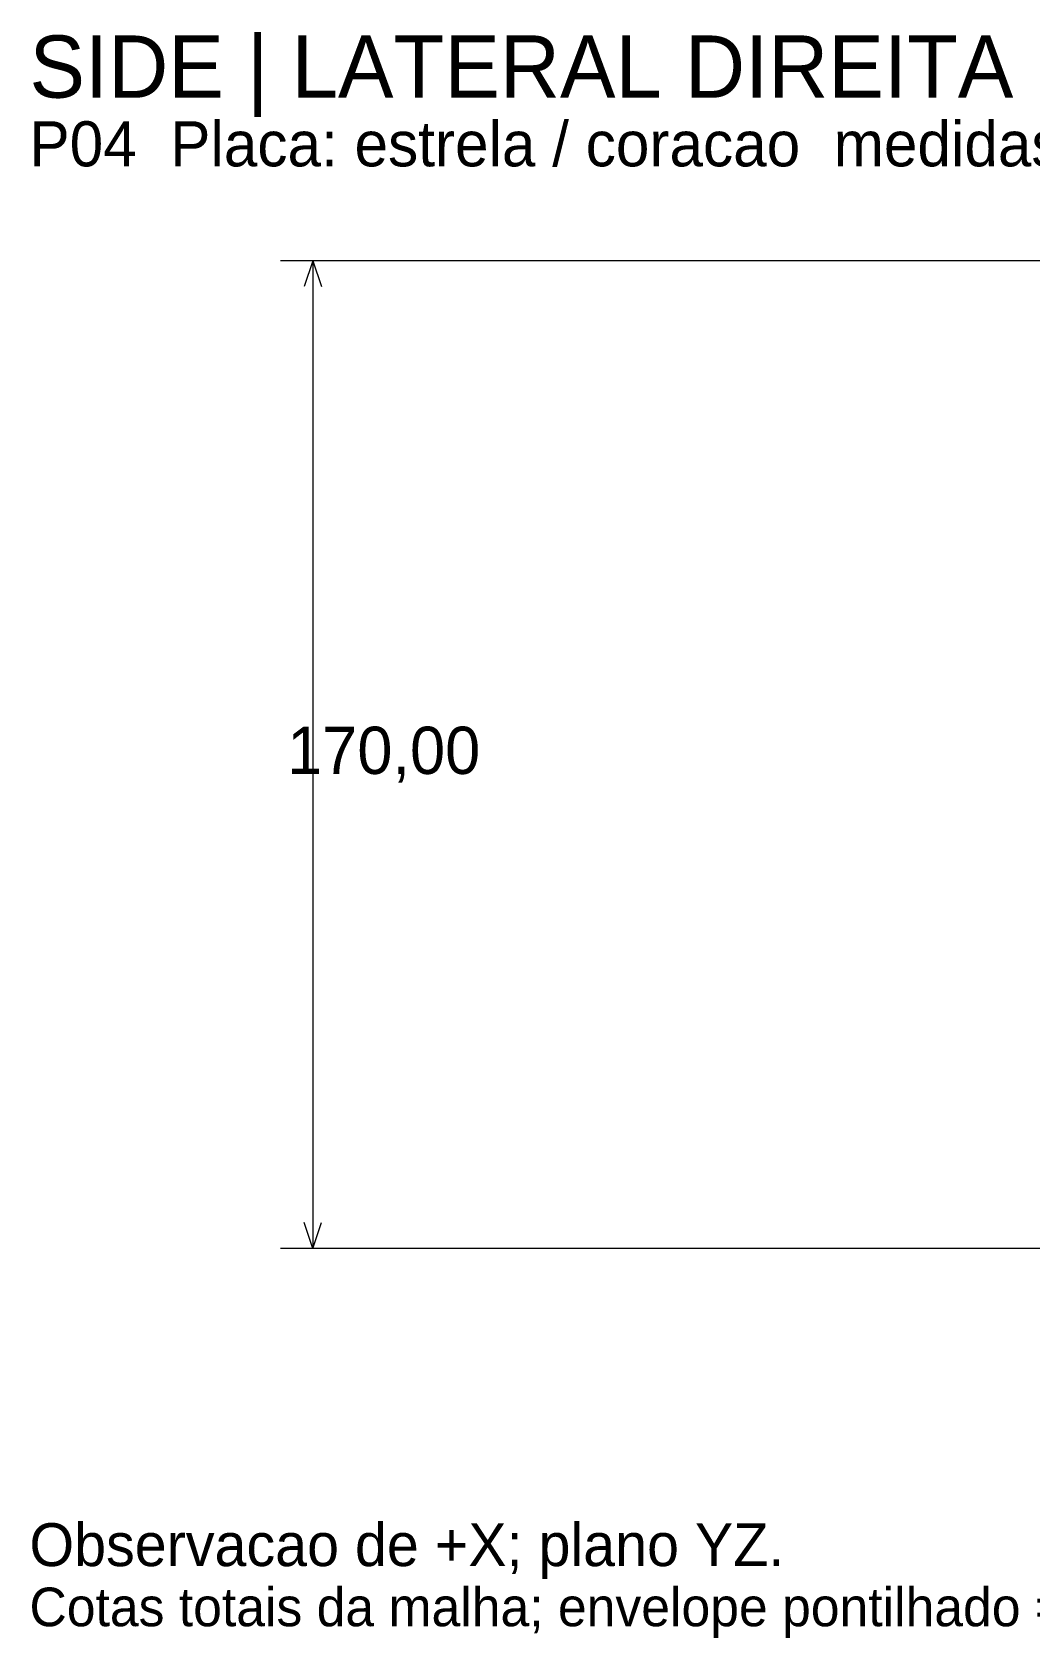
# Model space of a CAD drawing. Header units: millimetres. Extents: x 14 to 301, y 5 to 281.
# Drawn here: x 14.5 to 186.3, y 5 to 281.4 of the extents above; entities that cross this region are included whole.
import ezdxf

# ---------------------------------------------------------------- set-up
doc = ezdxf.new("R2010")
doc.units = ezdxf.units.MM
doc.layers.add('TEXT', color=7, linetype='CONTINUOUS', lineweight=18)
doc.layers.add('THIN', color=7, linetype='CONTINUOUS', lineweight=18)

msp = doc.modelspace()

# ---------------------------------------------------------------- linework, layer by layer
at = {"layer": 'THIN'}
for p, q in [((276.15, 242.07), (57.28, 242.07)), ((62.83, 242.07), (61.35, 237.63)), ((62.83, 242.07), (62.83, 72.07)), ((62.83, 242.07), (64.3, 237.63)), ((62.83, 72.07), (61.35, 76.5)), ((62.83, 72.07), (64.3, 76.5)), ((276.15, 72.07), (57.28, 72.07))]:
    msp.add_line(p, q, dxfattribs=at)

# ---------------------------------------------------------------- texts
at = {"layer": 'TEXT'}
for s, height, p in [('SIDE | LATERAL DIREITA', 10.7174, (14.04, 270.15)), ('P04  Placa: estrela / coracao  medidas em mm', 7.7609, (14.04, 258.33)), ('170,00', 8.13, (58.39, 153.74)), ('Observacao de +X; plano YZ.', 7.3913, (14.04, 17.37)), ('Cotas totais da malha; envelope pontilhado = referencia auxiliar.', 6.6522, (14.04, 7.02))]:
    msp.add_text(s, height=height, dxfattribs=at).set_placement(p)

doc.saveas('drawing.dxf')
